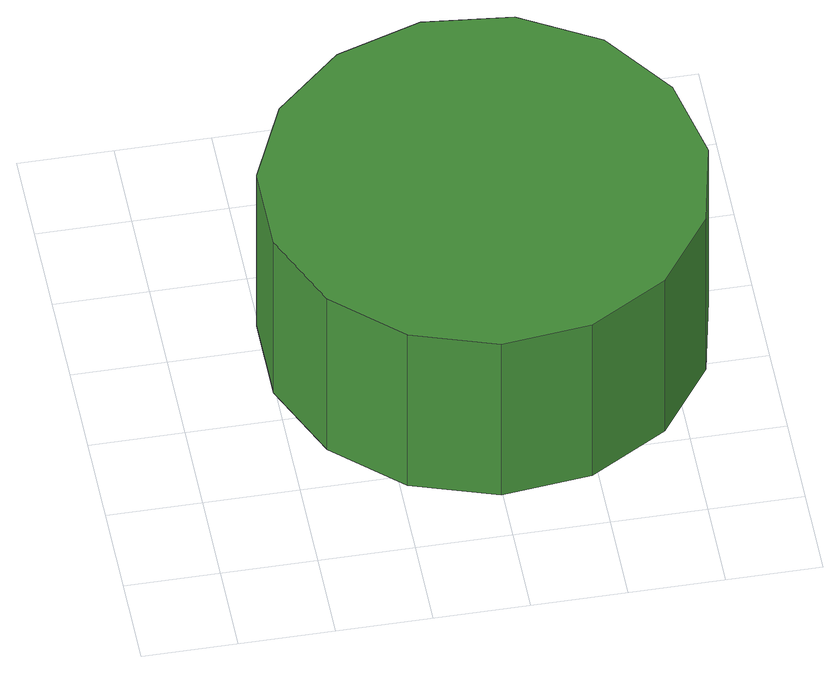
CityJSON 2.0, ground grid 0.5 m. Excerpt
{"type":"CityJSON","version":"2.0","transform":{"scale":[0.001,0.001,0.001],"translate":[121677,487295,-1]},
"CityObjects":{
"tree1":{"type":"SolitaryVegetationObject","attributes":{"function":"something"},"geometry":[{"type":"MultiSurface","lod":"1","boundaries":[[[0,1,2,3,4,5,6,7,8,9,10,11,12,13,14]],[[15,16,17,18,19,20,21,22,23,24,25,26,27,28,29]],[[0,29,28,1]],[[1,28,27,2]],[[2,27,26,3]],[[3,26,25,4]],[[4,25,24,5]],[[5,24,23,6]],[[6,23,22,7]],[[7,22,21,8]],[[8,21,20,9]],[[9,20,19,10]],[[10,19,18,11]],[[11,18,17,12]],[[12,17,16,13]],[[13,16,15,14]],[[14,15,29,0]]]}]}
},
"vertices":[
[2762,1429,1696],[2663,1897,1696],[2382,2284,1696],[1967,2523,1696],[1492,2573,1696],[1037,2425,1696],[682,2105,1696],[487,1668,1696],[487,1190,1696],[682,753,1696],[1037,433,1696],[1492,285,1696],[1967,335,1696],[2382,575,1696],[2663,961,1696],[2663,961,597],[2382,575,597],[1967,335,597],[1492,285,597],[1037,433,597],[682,753,597],[487,1190,597],[487,1668,597],[682,2105,597],[1037,2425,597],[1492,2573,597],[1967,2523,597],[2382,2284,597],[2663,1897,597],[2762,1429,597]
]}
